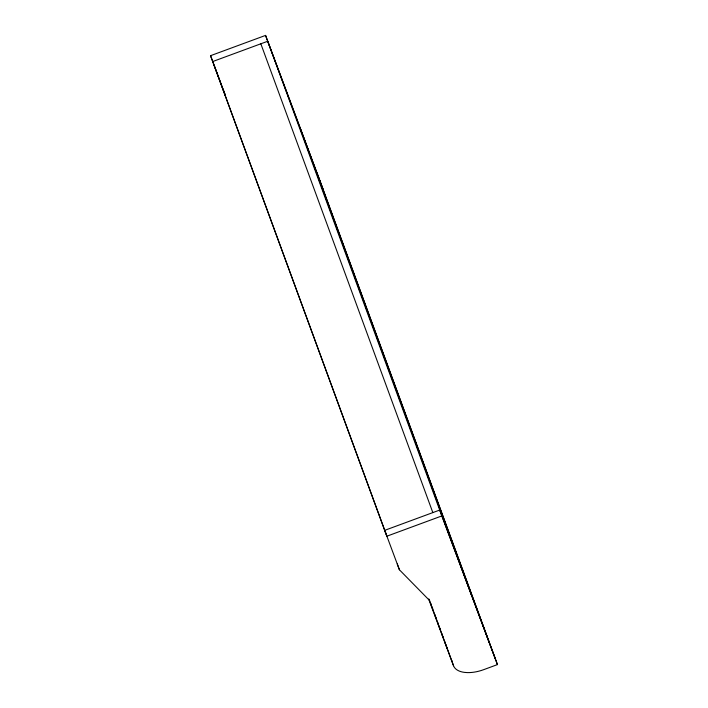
<?xml version="1.0" encoding="UTF-8"?>
<svg xmlns="http://www.w3.org/2000/svg" width="708" height="708" viewBox="0 0 708 708"><rect width="100%" height="100%" fill="white"/><g stroke="black" fill="none" stroke-linecap="round" stroke-linejoin="round"><path stroke-width="1.06" d="M497.45 664.591L441.863 515.92L386.851 536.213L210.55 55.684L265.562 35.4L321.149 184.071L497.45 664.591L483.697 669.662A26.869 14.08 -20.1 0 1 467.324 672.6L464.421 672.379A26.869 14.08 -20.1 0 1 453.554 665.777L428.676 599.127M212.701 61.543L267.712 41.259L323.299 189.93M495.299 658.732L439.712 510.061L384.701 530.345L399.409 569.781L428.898 599.835M430.526 603.092L431.535 605.783M432.792 609.207L431.783 606.508L438.5 624.757M434.624 614.243L436.349 618.898M437.517 622.137L438.526 624.828M440.119 629.146L438.774 625.553L453.554 665.777M441.615 633.288L443.341 637.943M444.5 641.183L447.102 648.192M210.55 55.684L225.259 95.12L223.108 89.261M317.016 173.15L489.024 641.944M299.988 127.582L471.988 596.384M265.562 35.4L441.863 515.92M260.836 43.799L432.836 512.601M429.092 599.18L431.517 605.712M397.259 563.922L399.409 569.781M214.046 65.145L386.046 533.947M452.262 661.555A26.869 14.08 -20.1 0 1 451.403 659.918"/></g></svg>
